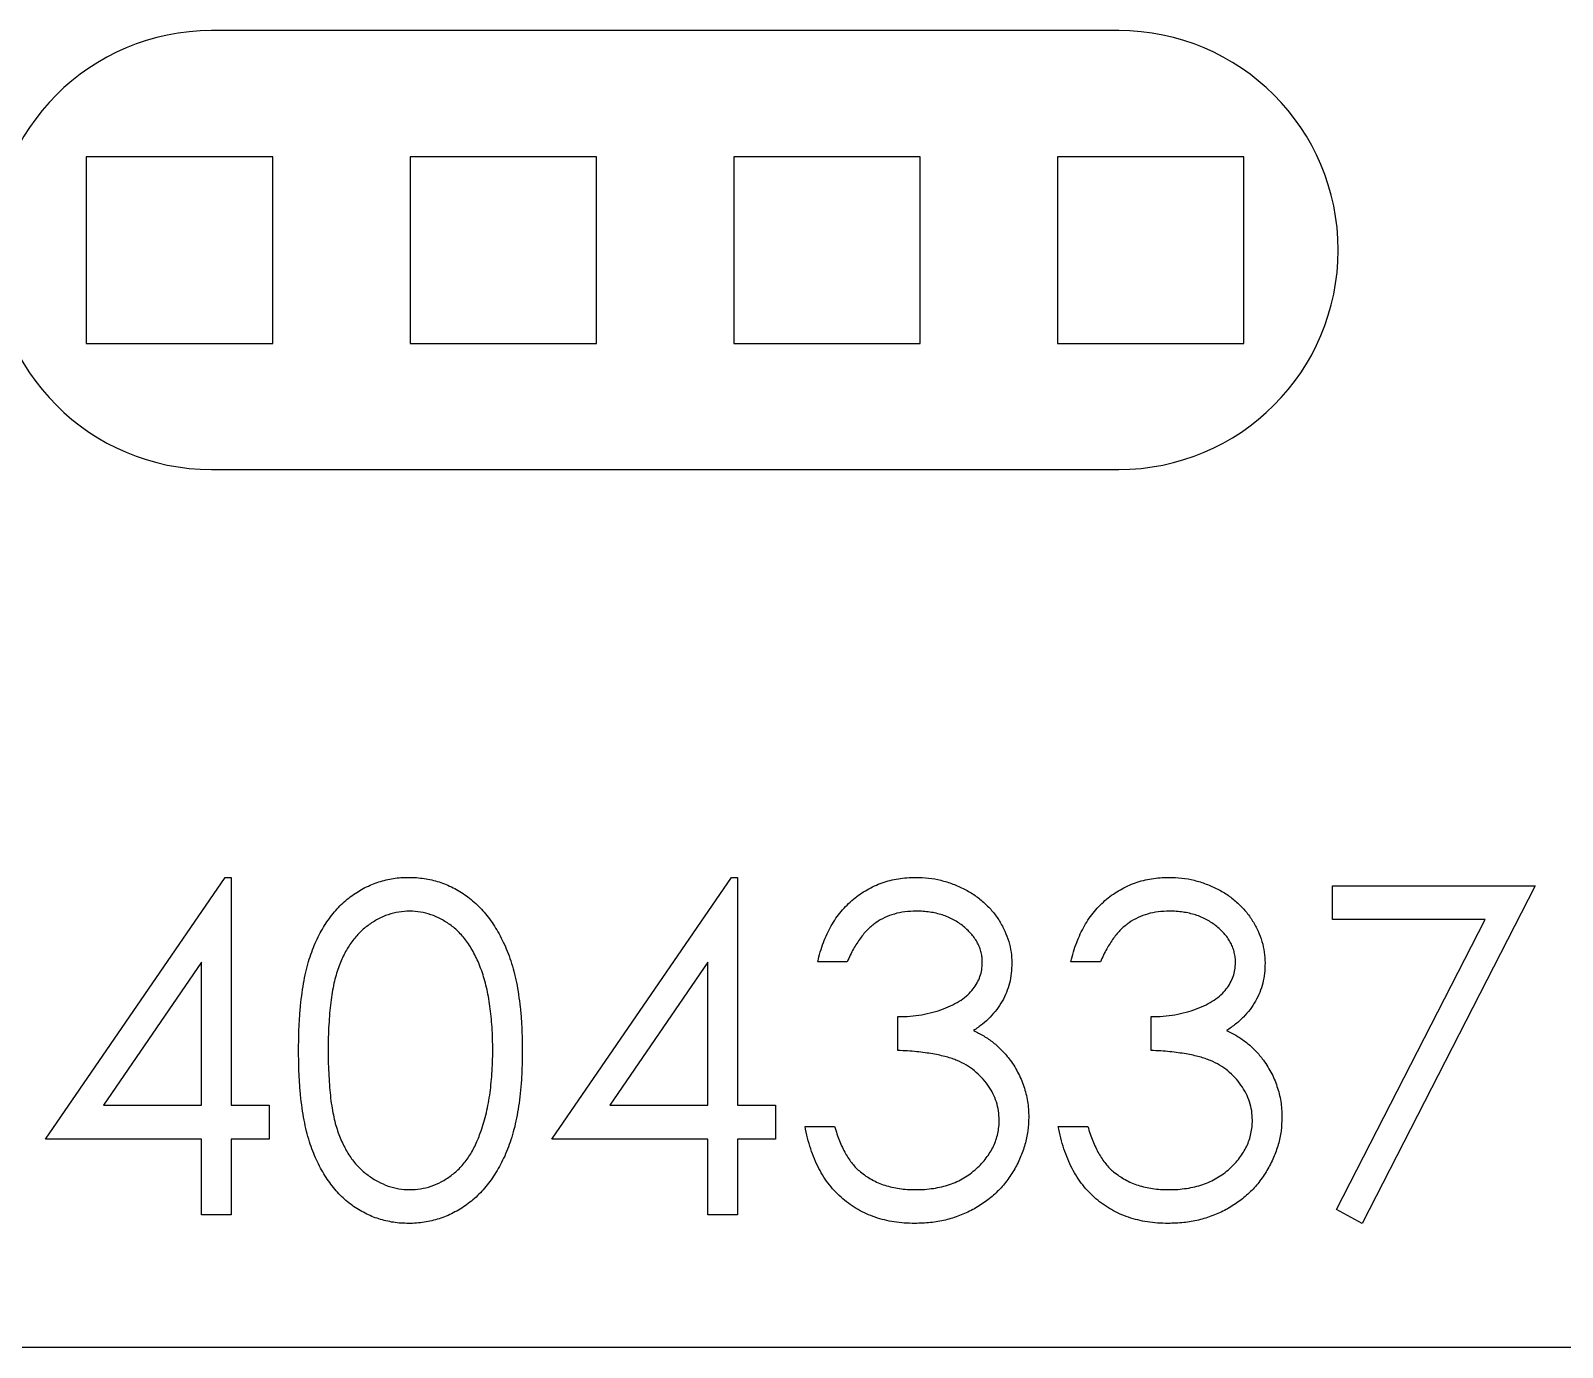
# Model space of a CAD drawing. Extents: x 4.1 to 7.53, y 4.35 to 5.34.
# Drawn here: x 7.0351 to 7.3142, y 4.3503 to 4.5903 of the extents above; entities that cross this region are included whole.
import ezdxf

# ---------------------------------------------------------------- set-up
doc = ezdxf.new("R2010")
doc.units = 0
doc.header["$MEASUREMENT"] = 0
doc.layers.get('0').update_dxf_attribs({"linetype": 'CONTINUOUS'})

msp = doc.modelspace()

# ---------------------------------------------------------------- linework, layer by layer
at = {"color": 7, "linetype": 'CONTINUOUS'}
for p, q in [((7.23338, 4.59033), (7.06803, 4.59033)), ((7.04521, 4.56733), (7.04521, 4.53333)), ((7.07921, 4.56733), (7.04521, 4.56733)), ((7.07921, 4.53333), (7.07921, 4.56733)), ((7.10421, 4.56733), (7.10421, 4.53333)), ((7.13821, 4.56733), (7.10421, 4.56733)), ((7.13821, 4.53333), (7.13821, 4.56733)), ((7.16321, 4.56733), (7.16321, 4.53333)), ((7.19721, 4.56733), (7.16321, 4.56733)), ((7.19721, 4.53333), (7.19721, 4.56733)), ((7.22221, 4.56733), (7.22221, 4.53333)), ((7.25621, 4.56733), (7.22221, 4.56733)), ((7.25621, 4.53333), (7.25621, 4.56733)), ((7.04521, 4.53333), (7.07921, 4.53333)), ((7.10421, 4.53333), (7.13821, 4.53333)), ((7.16321, 4.53333), (7.19721, 4.53333)), ((7.22221, 4.53333), (7.25621, 4.53333)), ((7.06803, 4.51033), (7.23338, 4.51033)), ((7.03775, 4.3883), (7.0705, 4.43599)), ((7.0705, 4.43599), (7.0716, 4.43599)), ((7.0716, 4.43599), (7.0716, 4.39446)), ((7.13006, 4.3883), (7.16281, 4.43599)), ((7.16281, 4.43599), (7.1639, 4.43599)), ((7.1639, 4.43599), (7.1639, 4.39446)), ((7.27237, 4.43446), (7.30929, 4.43446)), ((7.27237, 4.4283), (7.27237, 4.43446)), ((7.30929, 4.43446), (7.27775, 4.37292)), ((7.30018, 4.4283), (7.27237, 4.4283)), ((7.2731, 4.37548), (7.30018, 4.4283)), ((7.06621, 4.42051), (7.04833, 4.39446)), ((7.06621, 4.39446), (7.06621, 4.42051)), ((7.15852, 4.42051), (7.14064, 4.39446)), ((7.15852, 4.39446), (7.15852, 4.42051)), ((7.1839, 4.42061), (7.17852, 4.42061)), ((7.23006, 4.42061), (7.22467, 4.42061)), ((7.19314, 4.40446), (7.19314, 4.41061)), ((7.23929, 4.40446), (7.23929, 4.41061)), ((7.04833, 4.39446), (7.06621, 4.39446)), ((7.0716, 4.39446), (7.07852, 4.39446)), ((7.07852, 4.39446), (7.07852, 4.3883)), ((7.14064, 4.39446), (7.15852, 4.39446)), ((7.1639, 4.39446), (7.17083, 4.39446)), ((7.17083, 4.39446), (7.17083, 4.3883)), ((7.17621, 4.39061), (7.1816, 4.39061)), ((7.22237, 4.39061), (7.22775, 4.39061)), ((7.06621, 4.3883), (7.03775, 4.3883)), ((7.06621, 4.37446), (7.06621, 4.3883)), ((7.0716, 4.3883), (7.0716, 4.37446)), ((7.07852, 4.3883), (7.0716, 4.3883)), ((7.15852, 4.3883), (7.13006, 4.3883)), ((7.15852, 4.37446), (7.15852, 4.3883)), ((7.17083, 4.3883), (7.1639, 4.3883)), ((7.1639, 4.3883), (7.1639, 4.37446)), ((7.27775, 4.37292), (7.2731, 4.37548)), ((7.0716, 4.37446), (7.06621, 4.37446)), ((7.1639, 4.37446), (7.15852, 4.37446)), ((7.53071, 4.35033), (6.77071, 4.35033))]:
    msp.add_line(p, q, dxfattribs=at)
for centre, start, end in [((7.06803, 4.55033), 90, 270), ((7.23338, 4.55033), 270, 90)]:
    msp.add_arc(centre, 0.04, start, end, dxfattribs=at)
for points, knots in [([(7.0839, 4.40443), (7.08391, 4.40539), (7.08392, 4.40726), (7.08404, 4.40998), (7.08424, 4.41254), (7.08452, 4.41492), (7.08486, 4.41714), (7.08531, 4.41918), (7.08582, 4.42106), (7.08641, 4.42279), (7.08708, 4.42437), (7.08781, 4.42585), (7.08862, 4.42723), (7.08948, 4.42852), (7.09041, 4.4297), (7.09141, 4.43078), (7.09247, 4.43178), (7.0936, 4.43267), (7.09478, 4.43344), (7.09598, 4.43414), (7.09724, 4.4347), (7.09852, 4.43517), (7.09983, 4.43555), (7.10118, 4.43581), (7.10256, 4.43597), (7.10349, 4.43599), (7.10396, 4.43599)], [0, 0, 0, 0, 0.068594, 0.133245, 0.19431, 0.251276, 0.30451, 0.354231, 0.400476, 0.443406, 0.48401, 0.523247, 0.561036, 0.597894, 0.633512, 0.6685, 0.702875, 0.737065, 0.770672, 0.803567, 0.836183, 0.868462, 0.900848, 0.933467, 0.966258, 1, 1, 1, 1]), ([(7.10396, 4.43599), (7.10444, 4.43599), (7.10539, 4.43597), (7.10679, 4.43579), (7.10817, 4.43555), (7.1095, 4.43517), (7.11081, 4.43471), (7.11206, 4.4341), (7.11331, 4.43344), (7.11449, 4.43264), (7.11565, 4.43175), (7.11673, 4.43074), (7.11777, 4.42964), (7.11872, 4.42842), (7.11963, 4.4271), (7.12046, 4.42568), (7.12124, 4.42415), (7.12196, 4.42252), (7.1226, 4.42074), (7.12317, 4.41884), (7.12363, 4.41679), (7.12401, 4.4146), (7.12431, 4.41226), (7.12453, 4.40978), (7.12464, 4.40715), (7.12466, 4.40535), (7.12467, 4.40443)], [0, 0, 0, 0, 0.033788, 0.067226, 0.099841, 0.132545, 0.16513, 0.198011, 0.23128, 0.265044, 0.299216, 0.334359, 0.369695, 0.406258, 0.443804, 0.482982, 0.523085, 0.565267, 0.609343, 0.656393, 0.705887, 0.758326, 0.813833, 0.872795, 0.934723, 1, 1, 1, 1]), ([(7.17852, 4.42061), (7.17867, 4.42121), (7.17895, 4.42239), (7.17955, 4.42408), (7.18019, 4.42568), (7.18097, 4.42715), (7.18182, 4.42854), (7.18279, 4.4298), (7.18384, 4.43097), (7.18501, 4.43202), (7.18623, 4.43296), (7.18752, 4.43376), (7.18886, 4.43445), (7.19026, 4.43502), (7.19172, 4.43545), (7.19323, 4.43576), (7.19478, 4.43596), (7.19584, 4.43598), (7.19638, 4.43599)], [0, 0, 0, 0, 0.072625, 0.141977, 0.208985, 0.273957, 0.336889, 0.398745, 0.460116, 0.520825, 0.580994, 0.640152, 0.698622, 0.757271, 0.816427, 0.876254, 0.937165, 1, 1, 1, 1]), ([(7.19638, 4.43599), (7.19716, 4.43597), (7.19871, 4.43592), (7.20099, 4.4355), (7.20318, 4.43482), (7.20527, 4.43389), (7.20721, 4.43274), (7.20894, 4.43136), (7.21043, 4.4298), (7.21168, 4.42807), (7.21266, 4.42623), (7.21338, 4.42433), (7.21382, 4.42238), (7.21388, 4.42106), (7.2139, 4.42041)], [0, 0, 0, 0, 0.090254, 0.17854, 0.266093, 0.354631, 0.441886, 0.525747, 0.608114, 0.690197, 0.770821, 0.848326, 0.924012, 1, 1, 1, 1]), ([(7.22467, 4.42061), (7.22482, 4.42121), (7.2251, 4.42239), (7.2257, 4.42408), (7.22635, 4.42568), (7.22713, 4.42715), (7.22797, 4.42854), (7.22895, 4.4298), (7.23, 4.43097), (7.23116, 4.43202), (7.23238, 4.43296), (7.23367, 4.43376), (7.23501, 4.43445), (7.23641, 4.43502), (7.23787, 4.43545), (7.23938, 4.43576), (7.24094, 4.43596), (7.242, 4.43598), (7.24253, 4.43599)], [0, 0, 0, 0, 0.072625, 0.141977, 0.208985, 0.273957, 0.336889, 0.398745, 0.460116, 0.520825, 0.580994, 0.640152, 0.698622, 0.757271, 0.816427, 0.876254, 0.937165, 1, 1, 1, 1]), ([(7.24253, 4.43599), (7.24332, 4.43597), (7.24487, 4.43592), (7.24714, 4.4355), (7.24934, 4.43482), (7.25143, 4.43389), (7.25337, 4.43274), (7.25509, 4.43136), (7.25658, 4.4298), (7.25783, 4.42807), (7.25881, 4.42623), (7.25953, 4.42433), (7.25997, 4.42238), (7.26003, 4.42106), (7.26006, 4.42041)], [0, 0, 0, 0, 0.0902542, 0.1785398, 0.266093, 0.354631, 0.4418862, 0.5257469, 0.6081136, 0.6901973, 0.7708215, 0.8483262, 0.9240117, 1, 1, 1, 1]), ([(7.10414, 4.42984), (7.10348, 4.42981), (7.10215, 4.42974), (7.10019, 4.42924), (7.09831, 4.4284), (7.09682, 4.42746), (7.09568, 4.42655), (7.09488, 4.42577), (7.09411, 4.42493), (7.0934, 4.424), (7.09276, 4.42299), (7.09217, 4.42191), (7.09163, 4.42075), (7.09113, 4.41951), (7.09069, 4.41814), (7.09031, 4.41664), (7.09001, 4.41497), (7.08974, 4.41316), (7.08954, 4.4112), (7.0894, 4.40909), (7.08929, 4.40682), (7.08929, 4.40526), (7.08929, 4.40446)], [0, 0, 0, 0, 0.060389, 0.120888, 0.182614, 0.247365, 0.281082, 0.314872, 0.349216, 0.384592, 0.421009, 0.45806, 0.496725, 0.537154, 0.580057, 0.627112, 0.678324, 0.733973, 0.793739, 0.857708, 0.926695, 1, 1, 1, 1]), ([(7.11929, 4.40446), (7.11928, 4.40518), (7.11927, 4.40659), (7.11917, 4.40865), (7.11901, 4.41062), (7.1188, 4.41248), (7.11851, 4.41425), (7.11817, 4.41591), (7.11776, 4.41748), (7.11729, 4.41895), (7.11677, 4.42031), (7.11618, 4.42158), (7.11556, 4.42276), (7.11489, 4.42385), (7.11417, 4.42484), (7.11338, 4.42573), (7.11257, 4.42654), (7.11142, 4.42746), (7.10992, 4.4284), (7.10805, 4.42924), (7.10611, 4.42974), (7.1048, 4.42981), (7.10414, 4.42984)], [0, 0, 0, 0, 0.065676, 0.128493, 0.188147, 0.245074, 0.299412, 0.350857, 0.399879, 0.446605, 0.491185, 0.533304, 0.573777, 0.612448, 0.649516, 0.685448, 0.720274, 0.754004, 0.819087, 0.880502, 0.940316, 1, 1, 1, 1]), ([(7.19645, 4.42984), (7.19577, 4.42982), (7.19443, 4.42977), (7.19251, 4.42936), (7.19073, 4.42871), (7.18936, 4.42793), (7.18836, 4.42716), (7.18763, 4.4265), (7.18692, 4.42575), (7.18627, 4.42489), (7.18563, 4.42395), (7.18501, 4.42293), (7.18444, 4.42181), (7.18408, 4.42102), (7.1839, 4.42061)], [0, 0, 0, 0, 0.122728, 0.239717, 0.351862, 0.463202, 0.520261, 0.579432, 0.640596, 0.705298, 0.773236, 0.844649, 0.920046, 1, 1, 1, 1]), ([(7.20852, 4.42043), (7.20851, 4.42074), (7.2085, 4.42137), (7.20832, 4.42228), (7.20806, 4.42317), (7.20768, 4.42401), (7.20719, 4.42483), (7.2066, 4.4256), (7.20591, 4.42636), (7.20511, 4.42707), (7.20423, 4.42771), (7.20328, 4.42828), (7.20228, 4.42876), (7.20122, 4.42916), (7.20011, 4.42946), (7.19894, 4.42968), (7.19771, 4.42981), (7.19688, 4.42983), (7.19645, 4.42984)], [0, 0, 0, 0, 0.055265, 0.109948, 0.163898, 0.21807, 0.273285, 0.330884, 0.390478, 0.454119, 0.518941, 0.583379, 0.648575, 0.715078, 0.782538, 0.852347, 0.924941, 1, 1, 1, 1]), ([(7.24261, 4.42984), (7.24192, 4.42982), (7.24059, 4.42977), (7.23867, 4.42936), (7.23688, 4.42871), (7.23552, 4.42793), (7.23451, 4.42716), (7.23378, 4.4265), (7.23307, 4.42575), (7.23242, 4.42489), (7.23178, 4.42395), (7.23117, 4.42293), (7.23059, 4.42181), (7.23024, 4.42102), (7.23006, 4.42061)], [0, 0, 0, 0, 0.1227281, 0.2397165, 0.3518622, 0.463202, 0.5202612, 0.5794324, 0.6405963, 0.7052982, 0.7732361, 0.8446489, 0.920046, 1, 1, 1, 1]), ([(7.25467, 4.42043), (7.25467, 4.42074), (7.25465, 4.42137), (7.25447, 4.42228), (7.25421, 4.42317), (7.25383, 4.42401), (7.25335, 4.42483), (7.25276, 4.4256), (7.25206, 4.42636), (7.25127, 4.42707), (7.25038, 4.42771), (7.24944, 4.42828), (7.24844, 4.42876), (7.24738, 4.42916), (7.24626, 4.42946), (7.24509, 4.42968), (7.24387, 4.42981), (7.24303, 4.42983), (7.24261, 4.42984)], [0, 0, 0, 0, 0.055265, 0.109948, 0.163898, 0.21807, 0.273285, 0.330884, 0.390478, 0.454119, 0.518941, 0.583379, 0.648575, 0.715078, 0.782538, 0.852347, 0.924941, 1, 1, 1, 1]), ([(7.19314, 4.41061), (7.19388, 4.41062), (7.19533, 4.41065), (7.19746, 4.41092), (7.19949, 4.41137), (7.20139, 4.41198), (7.20311, 4.41273), (7.20462, 4.41357), (7.20586, 4.41454), (7.20685, 4.4156), (7.20759, 4.41673), (7.20813, 4.41791), (7.20846, 4.41915), (7.2085, 4.42), (7.20852, 4.42043)], [0, 0, 0, 0, 0.110151, 0.215684, 0.318037, 0.418137, 0.511656, 0.596672, 0.673801, 0.744527, 0.810701, 0.874075, 0.936704, 1, 1, 1, 1]), ([(7.2139, 4.42041), (7.21388, 4.41977), (7.21385, 4.41853), (7.21351, 4.41672), (7.21296, 4.41501), (7.21218, 4.4134), (7.21118, 4.41189), (7.20997, 4.41049), (7.20854, 4.40919), (7.20746, 4.40845), (7.2069, 4.40806)], [0, 0, 0, 0, 0.128068, 0.250608, 0.37063, 0.490072, 0.610375, 0.734313, 0.863217, 1, 1, 1, 1]), ([(7.23929, 4.41061), (7.24003, 4.41062), (7.24148, 4.41065), (7.24361, 4.41092), (7.24564, 4.41137), (7.24754, 4.41198), (7.24926, 4.41273), (7.25077, 4.41357), (7.25201, 4.41454), (7.25301, 4.4156), (7.25374, 4.41673), (7.25429, 4.41791), (7.25461, 4.41915), (7.25465, 4.42), (7.25467, 4.42043)], [0, 0, 0, 0, 0.110151, 0.215684, 0.318037, 0.418137, 0.511656, 0.596672, 0.673801, 0.744527, 0.810701, 0.874075, 0.936704, 1, 1, 1, 1]), ([(7.26006, 4.42041), (7.26004, 4.41977), (7.26, 4.41853), (7.25967, 4.41672), (7.25911, 4.41501), (7.25834, 4.4134), (7.25734, 4.41189), (7.25613, 4.41049), (7.25469, 4.40919), (7.25361, 4.40845), (7.25305, 4.40806)], [0, 0, 0, 0, 0.128068, 0.250608, 0.37063, 0.490072, 0.610375, 0.734313, 0.863217, 1, 1, 1, 1]), ([(7.2069, 4.40806), (7.20754, 4.40775), (7.2088, 4.40715), (7.21052, 4.40593), (7.21209, 4.40456), (7.21296, 4.40348), (7.2134, 4.40294)], [0, 0, 0, 0, 0.253916, 0.503896, 0.750255, 1, 1, 1, 1]), ([(7.25305, 4.40806), (7.25369, 4.40775), (7.25496, 4.40715), (7.25667, 4.40593), (7.25825, 4.40456), (7.25912, 4.40348), (7.25955, 4.40294)], [0, 0, 0, 0, 0.253916, 0.503896, 0.750255, 1, 1, 1, 1]), ([(7.10396, 4.37292), (7.10349, 4.37293), (7.10256, 4.37294), (7.10118, 4.3731), (7.09983, 4.37337), (7.09852, 4.37373), (7.09724, 4.37419), (7.09601, 4.37477), (7.0948, 4.37544), (7.09363, 4.37621), (7.09252, 4.37709), (7.09145, 4.37806), (7.09047, 4.37915), (7.08954, 4.38035), (7.08868, 4.38164), (7.08787, 4.38302), (7.08714, 4.38452), (7.08646, 4.38611), (7.08586, 4.38785), (7.08533, 4.38973), (7.08489, 4.39179), (7.08453, 4.394), (7.08424, 4.39638), (7.08404, 4.39892), (7.08392, 4.40162), (7.08391, 4.40348), (7.0839, 4.40443)], [0, 0, 0, 0, 0.033791, 0.066629, 0.099295, 0.131651, 0.163609, 0.196131, 0.228933, 0.262192, 0.296029, 0.330259, 0.365105, 0.400999, 0.43791, 0.476001, 0.515551, 0.556588, 0.599944, 0.646608, 0.696401, 0.749757, 0.806838, 0.867422, 0.93188, 1, 1, 1, 1]), ([(7.08929, 4.40446), (7.08929, 4.40365), (7.0893, 4.4021), (7.0894, 4.39984), (7.08954, 4.39774), (7.08972, 4.39578), (7.08999, 4.39397), (7.0903, 4.39232), (7.09067, 4.39082), (7.0911, 4.38945), (7.0916, 4.38821), (7.09214, 4.38705), (7.09273, 4.38596), (7.09338, 4.38495), (7.09409, 4.38402), (7.09486, 4.38316), (7.09568, 4.38239), (7.09682, 4.38148), (7.09832, 4.38052), (7.10021, 4.37969), (7.10216, 4.37917), (7.10348, 4.3791), (7.10414, 4.37907)], [0, 0, 0, 0, 0.0729597, 0.1416004, 0.2055868, 0.2653318, 0.3206342, 0.371501, 0.4184798, 0.4613939, 0.5018335, 0.5405088, 0.5778894, 0.6143163, 0.6497019, 0.6845703, 0.7186339, 0.7523597, 0.8176309, 0.8797079, 0.9399585, 1, 1, 1, 1]), ([(7.12467, 4.40443), (7.12466, 4.40351), (7.12464, 4.40172), (7.12453, 4.39911), (7.1243, 4.39664), (7.12403, 4.39431), (7.12364, 4.39214), (7.12319, 4.39009), (7.12263, 4.3882), (7.12201, 4.38644), (7.1213, 4.38482), (7.12053, 4.38329), (7.11968, 4.38188), (7.11879, 4.38055), (7.11782, 4.37935), (7.1168, 4.37823), (7.1157, 4.37722), (7.11454, 4.37632), (7.11335, 4.37551), (7.1121, 4.37483), (7.11083, 4.37423), (7.10951, 4.37376), (7.10817, 4.37338), (7.1068, 4.37312), (7.10539, 4.37294), (7.10444, 4.37292), (7.10396, 4.37292)], [0, 0, 0, 0, 0.06506, 0.12705, 0.185506, 0.240752, 0.292964, 0.342446, 0.388918, 0.432675, 0.474526, 0.51467, 0.553643, 0.591461, 0.627839, 0.663419, 0.698598, 0.733203, 0.767395, 0.800835, 0.834007, 0.866988, 0.899725, 0.932706, 0.966178, 1, 1, 1, 1]), ([(7.11702, 4.38937), (7.1172, 4.38991), (7.11757, 4.39099), (7.11804, 4.39268), (7.11841, 4.39445), (7.11875, 4.39629), (7.11898, 4.39822), (7.11916, 4.40023), (7.11927, 4.40232), (7.11928, 4.40373), (7.11929, 4.40446)], [0, 0, 0, 0, 0.110588, 0.224542, 0.342503, 0.464324, 0.590756, 0.722227, 0.858843, 1, 1, 1, 1]), ([(7.2116, 4.39176), (7.21157, 4.39232), (7.21152, 4.39344), (7.21112, 4.39508), (7.21046, 4.39666), (7.20955, 4.39816), (7.20842, 4.39954), (7.20711, 4.40077), (7.20561, 4.4018), (7.20422, 4.4025), (7.20299, 4.40297), (7.20194, 4.4033), (7.20076, 4.40357), (7.19946, 4.40382), (7.19805, 4.40404), (7.19652, 4.40422), (7.19487, 4.40436), (7.19372, 4.40442), (7.19314, 4.40446)], [0, 0, 0, 0, 0.066903, 0.133472, 0.201015, 0.271618, 0.342884, 0.413833, 0.485572, 0.559817, 0.599915, 0.643623, 0.691922, 0.744713, 0.801511, 0.862871, 0.929335, 1, 1, 1, 1]), ([(7.2134, 4.40294), (7.21369, 4.40255), (7.21426, 4.40176), (7.21497, 4.4005), (7.21561, 4.39923), (7.21609, 4.3979), (7.2165, 4.39655), (7.21677, 4.39516), (7.21694, 4.39373), (7.21697, 4.39277), (7.21698, 4.39228)], [0, 0, 0, 0, 0.1281455, 0.2541925, 0.3781411, 0.5013808, 0.623957, 0.7470759, 0.8728647, 1, 1, 1, 1]), ([(7.25775, 4.39176), (7.25772, 4.39232), (7.25767, 4.39344), (7.25727, 4.39508), (7.25661, 4.39666), (7.2557, 4.39816), (7.25457, 4.39954), (7.25327, 4.40077), (7.25177, 4.4018), (7.25038, 4.4025), (7.24914, 4.40297), (7.24809, 4.4033), (7.24691, 4.40357), (7.24562, 4.40382), (7.2442, 4.40404), (7.24267, 4.40422), (7.24102, 4.40436), (7.23988, 4.40442), (7.23929, 4.40446)], [0, 0, 0, 0, 0.066903, 0.133472, 0.201015, 0.271618, 0.342884, 0.413833, 0.485572, 0.559817, 0.599915, 0.643623, 0.691922, 0.744713, 0.801511, 0.862871, 0.929335, 1, 1, 1, 1]), ([(7.25955, 4.40294), (7.25984, 4.40255), (7.26042, 4.40176), (7.26112, 4.4005), (7.26177, 4.39923), (7.26224, 4.3979), (7.26265, 4.39655), (7.26293, 4.39516), (7.2631, 4.39373), (7.26312, 4.39277), (7.26314, 4.39228)], [0, 0, 0, 0, 0.128146, 0.254193, 0.378141, 0.501381, 0.623957, 0.747076, 0.872865, 1, 1, 1, 1]), ([(7.21698, 4.39228), (7.21695, 4.39144), (7.21689, 4.38976), (7.21634, 4.38729), (7.21549, 4.38487), (7.2143, 4.38255), (7.21282, 4.38038), (7.21107, 4.37844), (7.20904, 4.37678), (7.20681, 4.37539), (7.20437, 4.37428), (7.20178, 4.37348), (7.19905, 4.373), (7.19718, 4.37295), (7.19622, 4.37292)], [0, 0, 0, 0, 0.079635, 0.1588952, 0.2395795, 0.3223821, 0.4057934, 0.4878843, 0.5697106, 0.6530482, 0.7374337, 0.8225729, 0.9097627, 1, 1, 1, 1]), ([(7.19632, 4.37907), (7.19688, 4.37908), (7.19798, 4.3791), (7.19958, 4.37929), (7.20111, 4.37957), (7.20254, 4.38), (7.2039, 4.38052), (7.20515, 4.38119), (7.20634, 4.38196), (7.20742, 4.38285), (7.2084, 4.38381), (7.20925, 4.38483), (7.20998, 4.38588), (7.21057, 4.38698), (7.21103, 4.38811), (7.21135, 4.3893), (7.21157, 4.39052), (7.21159, 4.39135), (7.2116, 4.39176)], [0, 0, 0, 0, 0.076062, 0.148732, 0.218375, 0.285723, 0.351058, 0.414935, 0.478486, 0.542169, 0.60475, 0.664119, 0.7215, 0.777616, 0.832666, 0.887858, 0.943468, 1, 1, 1, 1]), ([(7.26314, 4.39228), (7.2631, 4.39144), (7.26304, 4.38976), (7.2625, 4.38729), (7.26164, 4.38487), (7.26045, 4.38255), (7.25897, 4.38038), (7.25722, 4.37844), (7.2552, 4.37678), (7.25296, 4.37539), (7.25053, 4.37428), (7.24794, 4.37348), (7.2452, 4.373), (7.24333, 4.37295), (7.24238, 4.37292)], [0, 0, 0, 0, 0.079635, 0.158895, 0.23958, 0.322382, 0.405793, 0.487884, 0.569711, 0.653048, 0.737434, 0.822573, 0.909763, 1, 1, 1, 1]), ([(7.24247, 4.37907), (7.24304, 4.37908), (7.24413, 4.3791), (7.24574, 4.37929), (7.24726, 4.37957), (7.24869, 4.38), (7.25005, 4.38052), (7.2513, 4.38119), (7.25249, 4.38196), (7.25358, 4.38285), (7.25455, 4.38381), (7.2554, 4.38483), (7.25613, 4.38588), (7.25672, 4.38698), (7.25719, 4.38811), (7.2575, 4.3893), (7.25772, 4.39052), (7.25774, 4.39135), (7.25775, 4.39176)], [0, 0, 0, 0, 0.076062, 0.148732, 0.218375, 0.285723, 0.351058, 0.414935, 0.478486, 0.542169, 0.60475, 0.664119, 0.7215, 0.777616, 0.832666, 0.887858, 0.943468, 1, 1, 1, 1]), ([(7.10414, 4.37907), (7.10481, 4.3791), (7.10613, 4.37916), (7.10808, 4.37966), (7.10996, 4.38048), (7.11143, 4.38142), (7.11256, 4.38232), (7.11336, 4.38308), (7.1141, 4.38394), (7.1148, 4.38486), (7.11544, 4.38587), (7.11603, 4.38696), (7.11656, 4.38813), (7.11686, 4.38895), (7.11702, 4.38937)], [0, 0, 0, 0, 0.112802, 0.225203, 0.339663, 0.459731, 0.521784, 0.583969, 0.64821, 0.71391, 0.781027, 0.851466, 0.924059, 1, 1, 1, 1]), ([(7.19622, 4.37292), (7.19558, 4.37293), (7.19432, 4.37296), (7.19246, 4.37316), (7.1907, 4.37353), (7.189, 4.374), (7.1874, 4.37465), (7.18587, 4.37542), (7.18443, 4.37633), (7.18307, 4.3774), (7.1818, 4.37858), (7.18065, 4.37992), (7.17962, 4.38137), (7.1787, 4.38296), (7.17789, 4.38468), (7.17722, 4.38654), (7.17663, 4.38852), (7.17635, 4.3899), (7.17621, 4.39061)], [0, 0, 0, 0, 0.065538, 0.128956, 0.190367, 0.249965, 0.308569, 0.366415, 0.424556, 0.483181, 0.542251, 0.601744, 0.662508, 0.7245, 0.789139, 0.856354, 0.926299, 1, 1, 1, 1]), ([(7.1816, 4.39061), (7.18174, 4.39015), (7.18201, 4.38925), (7.18247, 4.38796), (7.183, 4.38677), (7.18357, 4.38568), (7.18417, 4.38469), (7.18483, 4.3838), (7.18552, 4.38299), (7.18604, 4.38254), (7.1863, 4.38232)], [0, 0, 0, 0, 0.14977, 0.291316, 0.425966, 0.55216, 0.671527, 0.786122, 0.895325, 1, 1, 1, 1]), ([(7.24238, 4.37292), (7.24174, 4.37293), (7.24047, 4.37296), (7.23862, 4.37316), (7.23685, 4.37353), (7.23515, 4.374), (7.23355, 4.37465), (7.23203, 4.37542), (7.23058, 4.37633), (7.22922, 4.3774), (7.22795, 4.37858), (7.22681, 4.37992), (7.22577, 4.38137), (7.22485, 4.38296), (7.22405, 4.38468), (7.22337, 4.38654), (7.22278, 4.38852), (7.22251, 4.3899), (7.22237, 4.39061)], [0, 0, 0, 0, 0.065538, 0.128956, 0.190367, 0.249965, 0.308569, 0.366415, 0.424556, 0.483181, 0.542251, 0.601744, 0.662508, 0.7245, 0.789139, 0.856354, 0.926299, 1, 1, 1, 1]), ([(7.22775, 4.39061), (7.22789, 4.39015), (7.22816, 4.38925), (7.22863, 4.38796), (7.22916, 4.38677), (7.22973, 4.38568), (7.23032, 4.38469), (7.23099, 4.3838), (7.23168, 4.38299), (7.2322, 4.38254), (7.23245, 4.38232)], [0, 0, 0, 0, 0.14977, 0.291316, 0.425966, 0.55216, 0.671527, 0.786122, 0.895325, 1, 1, 1, 1]), ([(7.1863, 4.38232), (7.18663, 4.38206), (7.1873, 4.38154), (7.1884, 4.38088), (7.18955, 4.38031), (7.19077, 4.37985), (7.19207, 4.37951), (7.19342, 4.37926), (7.19485, 4.37909), (7.19582, 4.37908), (7.19632, 4.37907)], [0, 0, 0, 0, 0.11826, 0.236156, 0.35563, 0.476249, 0.600164, 0.728633, 0.861326, 1, 1, 1, 1]), ([(7.23245, 4.38232), (7.23279, 4.38206), (7.23346, 4.38154), (7.23455, 4.38088), (7.2357, 4.38031), (7.23693, 4.37985), (7.23822, 4.37951), (7.23958, 4.37926), (7.241, 4.37909), (7.24198, 4.37908), (7.24247, 4.37907)], [0, 0, 0, 0, 0.11826, 0.236156, 0.35563, 0.476249, 0.600164, 0.728633, 0.861326, 1, 1, 1, 1])]:
    msp.add_open_spline(points, degree=3, knots=knots, dxfattribs=at)

doc.saveas('drawing.dxf')
